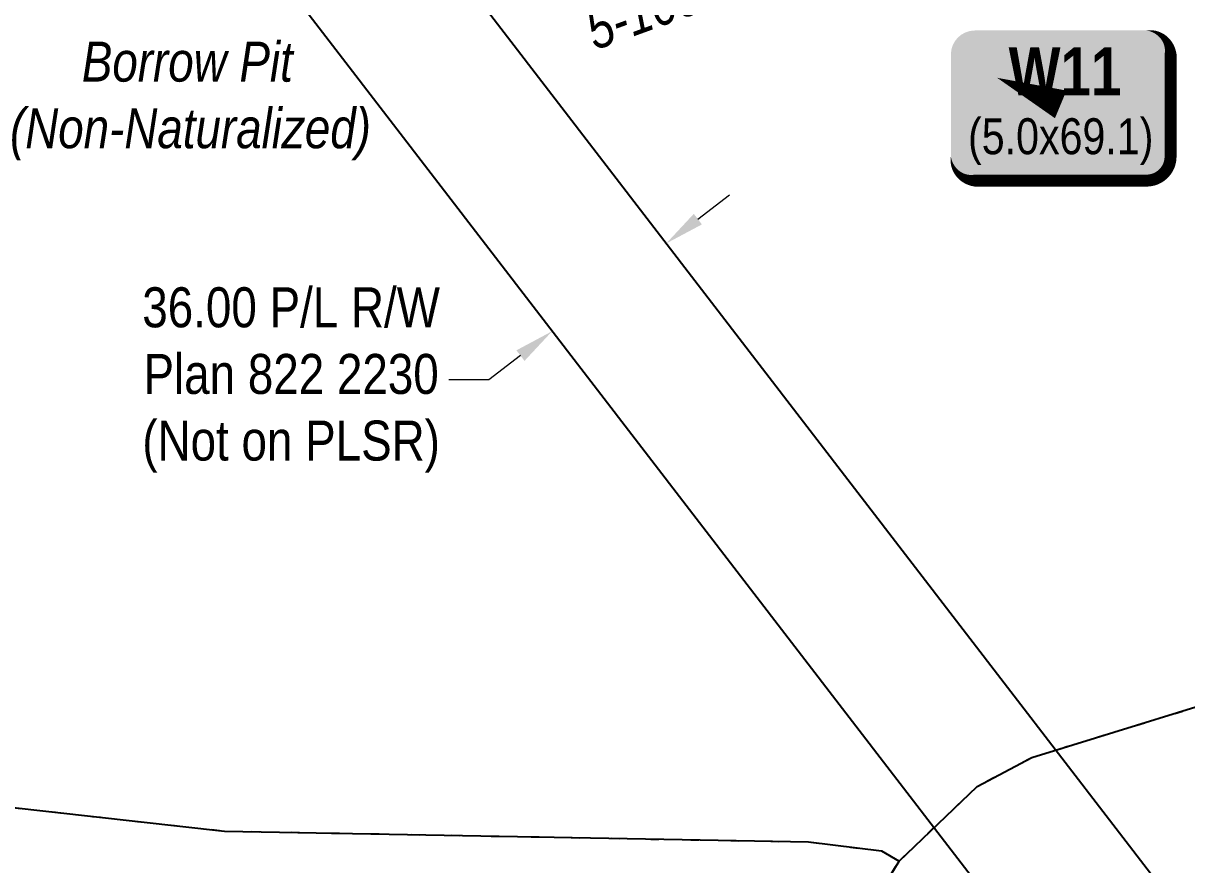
# Model space of a CAD drawing. Extents: x 471563 to 508050, y 6028961 to 6050146.
# Drawn here: x 480670.2 to 480961.4, y 6043856.8 to 6044067.3 of the extents above; entities that cross this region are included whole.
import ezdxf

# ---------------------------------------------------------------- set-up
doc = ezdxf.new("R2010")
doc.units = 0
doc.header["$LTSCALE"] = 5
doc.header["$PDSIZE"] = 0.5
doc.linetypes.add('foc-WHEELTRACKS', pattern=[2, 0.4, -1.6])
doc.layers.get('Defpoints').update_dxf_attribs({"color": 9})
for name, color, linetype in [('F-RW', 190, 'Continuous'), ('P-TEMP-BLOCKS', 250, 'Continuous'), ('T-BUSH-T', 110, 'Continuous'), ('T-WATER-P3', 160, 'foc-WHEELTRACKS'), ('WETLAND-T', 146, 'Continuous')]:
    doc.layers.add(name, color=color, linetype=linetype)
doc.layers.add('F-RW-T', color=190, linetype='Continuous', lineweight=9)
doc.styles.add('80', font='ARIALN.TTF', dxfattribs={"height": 10})
doc.styles.add('80CG', font='ARIALN.TTF', dxfattribs={"height": 10})
doc.styles.add('80L', font='ARIALN.TTF', dxfattribs={"height": 10})
doc.styles.add('80LS', font='ARIALNI.TTF', dxfattribs={"height": 10})
doc.styles.add('BOLD', font='ARIALNB.TTF')
doc.styles.add('foc-LtypeFont', font='ARIALN.TTF', dxfattribs={"height": 7.35})
doc.linetypes.add('foc-TOPO-flowdirection-NOLINE', pattern='A,0,[">",foc-LtypeFont,S=0.3,R=0,X=0,Y=-0.945],-20,[">",foc-LtypeFont,S=0.3,R=0,X=0,Y=-0.945],0', length=20)
doc.dimstyles.new('Compass 5 000', dxfattribs={"dimscale": 5, "dimtxt": 9, "dimasz": 2, "dimexe": 0.2, "dimexo": 0.0625, "dimgap": 0.5, "dimtad": 0, "dimtih": 1, "dimtoh": 1, "dimzin": 0, "dimdsep": 46, "dimtxsty": '80CG', "dimcen": 0.1, "dimse1": 1, "dimse2": 1, "dimclrd": 256, "dimclrt": 256, "dimaunit": 1, "dimadec": 4, "dimazin": 0, "dimtfac": 0.06, "dimtofl": 0, "dimtmove": 0, "dimatfit": 1, "dimfxl": 0.2, "dimtolj": 1, "dimtzin": 0, "dimlwd": -1, "dimarcsym": 0})

# ---------------------------------------------------------------- blocks, each defined once
blk = doc.blocks.new('*D160')
at = {"layer": 'Defpoints', "color": 0, "transparency": 16777216}
for p in [(480718.5, 6044158.61), (480689.96, 6044136.66), (480802.55, 6043990.27)]:
    blk.add_point(p, dxfattribs=at)
at = {"layer": 'F-RW-T', "transparency": 16777216}
for p, q in [((480839.02, 6044018.31), (480846.94, 6044024.41)), ((480794.63, 6043984.17), (480786.7, 6043978.08)), ((480786.7, 6043978.08), (480776.7, 6043978.08))]:
    blk.add_line(p, q, dxfattribs=at)
for points in [[(480838, 6044019.64), (480840.03, 6044016.99), (480831.09, 6044012.22)], [(480793.61, 6043985.49), (480795.64, 6043982.85), (480802.55, 6043990.27)]]:
    blk.add_solid(points, dxfattribs=at)
at = {"layer": 'F-RW-T', "transparency": 16777216, "insert": (480737.23, 6043978.08), "char_height": 10, "attachment_point": 5, "style": '80CG'}
blk.add_mtext('\\A1;36.00 P/L R/W\\PPlan 822 2230\\P(Not on PLSR)', dxfattribs=at)
blk = doc.blocks.new('*U230')
h = blk.add_hatch(color=191)
edge = h.paths.add_edge_path()
edge.add_line((-21.5, -19.07), (21.5, -19.07))
edge.add_arc((21.5, -13.07), 6, 270, 360)
edge.add_line((27.5, -13.07), (27.5, 12.5))
edge.add_arc((21.5, 12.5), 6, 0, 90)
edge.add_line((21.5, 18.5), (-21.5, 18.5))
edge.add_arc((-21.5, 12.5), 6, 90, 180)
edge.add_line((-27.5, 12.5), (-27.5, -13.07))
edge.add_arc((-21.5, -13.07), 6, 180, 270)
at = {"color": 250, "flags": 128}
blk.add_lwpolyline([(-21.5, -19.07, 3, 3, 0), (21.5, -19.07, 3, 3, 0.414214), (27.5, -13.07, 3, 3, 0), (27.5, 12.5, 3, 0, 0.414214), (21.5, 18.5, 0, 0, 0), (-21.5, 18.5, 0, 0, 0.414214), (-27.5, 12.5, 0, 0, 0), (-27.5, -13.07, 0, 3, 0.414214)], format="xyseb", close=True, dxfattribs=at)
at = {"flags": 128}
blk.add_lwpolyline([(-15.93, 6.66, 0, 7.5, 0), (0, 0, 0, 0, 0)], format="xyseb", dxfattribs=at)
at = {"color": 250}
for tag, p, height, style in [('TEMP_AREA_W1_001', (-9.21, 2.24), 12, 'BOLD'), ('ENTER_TEXT_001', (-30.66, -12.47), 9, '80')]:
    blk.add_attdef(tag, p, '', height=height, dxfattribs=dict(at, style=style))

msp = doc.modelspace()

# ---------------------------------------------------------------- linework, layer by layer
at = {"layer": 'F-RW', "flags": 128}
for points in [[(481315.012, 6043323.977), (481053.885, 6043663.493), (480748.383, 6044060.704), (480412.589, 6044497.299), (479921.387, 6045135.953)], [(481360.504, 6043323.878), (481082.421, 6043685.44), (480776.919, 6044082.652), (480441.125, 6044519.247), (479966.76, 6045136.01)]]:
    msp.add_lwpolyline(points, dxfattribs=at)
at = {"layer": 'T-WATER-P3', "flags": 128}
for points in [[(480889.352, 6043857.697), (480908.907, 6043876.404), (480922.558, 6043883.625), (480985.24, 6043902.938), (481027.87, 6043922.855), (481086.508, 6043955.087), (481147.465, 6044000.217), (481168.847, 6044022.361), (481187.71, 6044046.011), (481199.063, 6044059.027), (481207.063, 6044075.738)], [(480274.468, 6044032.222), (480306.391, 6044015.12), (480372.49, 6043973.259), (480416.307, 6043949.414), (480443.694, 6043931.862), (480474.513, 6043917.843), (480521.058, 6043901.852), (480622.869, 6043876.087), (480720.525, 6043865.221), (480835.064, 6043863.081), (480866.716, 6043862.489), (480884.948, 6043860.29), (480889.352, 6043857.697)], [(480270.721, 6043477.318), (480292.726, 6043485.39), (480377.333, 6043508.658), (480392.964, 6043515.212), (480472.476, 6043540.957), (480500.859, 6043555.034), (480527.027, 6043572.061), (480541.514, 6043577.538), (480578.999, 6043583.785), (480594.746, 6043589.499), (480609.54, 6043597.016), (480643.965, 6043623.921), (480654.684, 6043635.052), (480670.141, 6043663.095), (480681.04, 6043673.986), (480693.795, 6043682.71), (480709.129, 6043690.166), (480757.152, 6043706.584), (480786.311, 6043719.64), (480828.594, 6043744.359), (480840.872, 6043754.166), (480850.634, 6043765.601), (480866.209, 6043793.342), (480880.104, 6043842.519), (480889.352, 6043857.697)]]:
    msp.add_lwpolyline(points, dxfattribs=at)
at = {"layer": 'T-WATER-P3', "linetype": 'foc-TOPO-flowdirection-NOLINE', "flags": 128}
for points in [[(480889.352, 6043857.697), (480908.907, 6043876.404), (480922.558, 6043883.625), (480985.24, 6043902.938), (481027.87, 6043922.855), (481086.508, 6043955.087), (481147.465, 6044000.217), (481168.847, 6044022.361), (481187.71, 6044046.011), (481199.063, 6044059.027), (481207.063, 6044075.738)], [(480274.468, 6044032.222), (480306.391, 6044015.12), (480372.49, 6043973.259), (480416.307, 6043949.414), (480443.694, 6043931.862), (480474.513, 6043917.843), (480521.058, 6043901.852), (480622.869, 6043876.087), (480720.525, 6043865.221), (480835.064, 6043863.081), (480866.716, 6043862.489), (480884.948, 6043860.29), (480889.352, 6043857.697)], [(480270.721, 6043477.318), (480292.726, 6043485.39), (480377.333, 6043508.658), (480392.964, 6043515.212), (480472.476, 6043540.957), (480500.859, 6043555.034), (480527.027, 6043572.061), (480541.514, 6043577.538), (480578.999, 6043583.785), (480594.746, 6043589.499), (480609.54, 6043597.016), (480643.965, 6043623.921), (480654.684, 6043635.052), (480670.141, 6043663.095), (480681.04, 6043673.986), (480693.795, 6043682.71), (480709.129, 6043690.166), (480757.152, 6043706.584), (480786.311, 6043719.64), (480828.594, 6043744.359), (480840.872, 6043754.166), (480850.634, 6043765.601), (480866.209, 6043793.342), (480880.104, 6043842.519), (480889.352, 6043857.697)]]:
    msp.add_lwpolyline(points, dxfattribs=at)

# ---------------------------------------------------------------- block references
at = {"layer": 'P-TEMP-BLOCKS'}
ref = msp.add_blockref('*U230', (480929.82, 6044047.016), dxfattribs=dict(at, xscale=0.9994796499999833, yscale=0.9994796499999833, zscale=0.9994796499999833))
ref.add_attrib('TEMP_AREA_W1_001', 'W11', (480916.791, 6044049.259), dxfattribs={"layer": '0', "color": 250, "height": 11.9938, "style": 'BOLD'})
ref.add_attrib('ENTER_TEXT_001', '(5.0x69.1)', (480906.623, 6044034.552), dxfattribs={"layer": '0', "color": 250, "height": 8.9953, "style": '80'})

# ---------------------------------------------------------------- texts
at = {"layer": 'T-BUSH-T', "insert": (480797.981, 6044101.039), "char_height": 9.99475, "attachment_point": 1, "rotation": 20, "style": '80LS'}
msp.add_mtext_dynamic_manual_height_columns('\\pi1.34949;25cm Poplar \\P\\pi10.69315;& Spruce\\P\\pi0.46659;5-10cm Birch', width=67.29671, gutter_width=50, heights=[0], dxfattribs=at)
at = {"layer": 'WETLAND-T', "insert": (480666.296, 6044062.711), "char_height": 9.9948, "attachment_point": 1, "style": '80L'}
msp.add_mtext_dynamic_manual_height_columns('\\pi18.56293;{\\fArial Narrow|b0|i1|c0|p34;Borrow Pit\\P\\pi0.58116;(Non-Naturalized)}', width=89.87465, gutter_width=50, heights=[0], dxfattribs=at)

# ---------------------------------------------------------------- dimensions: what is measured, and where the dimension line sits
at = {"layer": 'F-RW-T', "color": 1}
dim = msp.add_linear_dim(base=(480802.555, 6043990.27), p1=(480718.497, 6044158.612), p2=(480689.961, 6044136.664), angle=217.56448, text='36.00 P/L R/W\\PPlan 822 2230\\P(Not on PLSR)', dimstyle='Compass 5 000', dxfattribs=at)
dim.commit()
dim.dimension.update_dxf_attribs({"geometry": '*D160', "text_midpoint": (480737.23, 6043978.077), "dimtype": 161})

doc.saveas('drawing.dxf')
